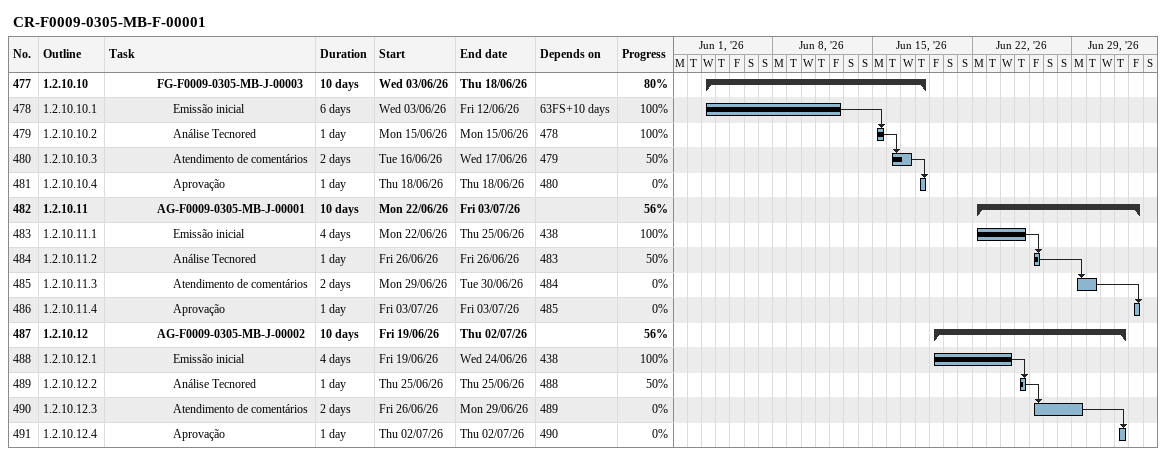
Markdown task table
CR-F0009-0305-MB-F-00001

| ID | WBS | Task | Duration | Start | Finish | Predecessors | % complete |
|---|---|---|---|---|---|---|---|
| 477 | 1.2.10.10 | **FG-F0009-0305-MB-J-00003** | 10d | 2026-06-03 | 2026-06-18 |  | 80 |
| 478 | 1.2.10.10.1 | Emissão inicial | 6d | 2026-06-03 | 2026-06-12 | 63FS+10d | 100 |
| 479 | 1.2.10.10.2 | Análise Tecnored | 1d | 2026-06-15 | 2026-06-15 | 478 | 100 |
| 480 | 1.2.10.10.3 | Atendimento de comentários | 2d | 2026-06-16 | 2026-06-17 | 479 | 50 |
| 481 | 1.2.10.10.4 | Aprovação | 1d | 2026-06-18 | 2026-06-18 | 480 | 0 |
| 482 | 1.2.10.11 | **AG-F0009-0305-MB-J-00001** | 10d | 2026-06-22 | 2026-07-03 |  | 56 |
| 483 | 1.2.10.11.1 | Emissão inicial | 4d | 2026-06-22 | 2026-06-25 | 438 | 100 |
| 484 | 1.2.10.11.2 | Análise Tecnored | 1d | 2026-06-26 | 2026-06-26 | 483 | 50 |
| 485 | 1.2.10.11.3 | Atendimento de comentários | 2d | 2026-06-29 | 2026-06-30 | 484 | 0 |
| 486 | 1.2.10.11.4 | Aprovação | 1d | 2026-07-03 | 2026-07-03 | 485 | 0 |
| 487 | 1.2.10.12 | **AG-F0009-0305-MB-J-00002** | 10d | 2026-06-19 | 2026-07-02 |  | 56 |
| 488 | 1.2.10.12.1 | Emissão inicial | 4d | 2026-06-19 | 2026-06-24 | 438 | 100 |
| 489 | 1.2.10.12.2 | Análise Tecnored | 1d | 2026-06-25 | 2026-06-25 | 488 | 50 |
| 490 | 1.2.10.12.3 | Atendimento de comentários | 2d | 2026-06-26 | 2026-06-29 | 489 | 0 |
| 491 | 1.2.10.12.4 | Aprovação | 1d | 2026-07-02 | 2026-07-02 | 490 | 0 |
